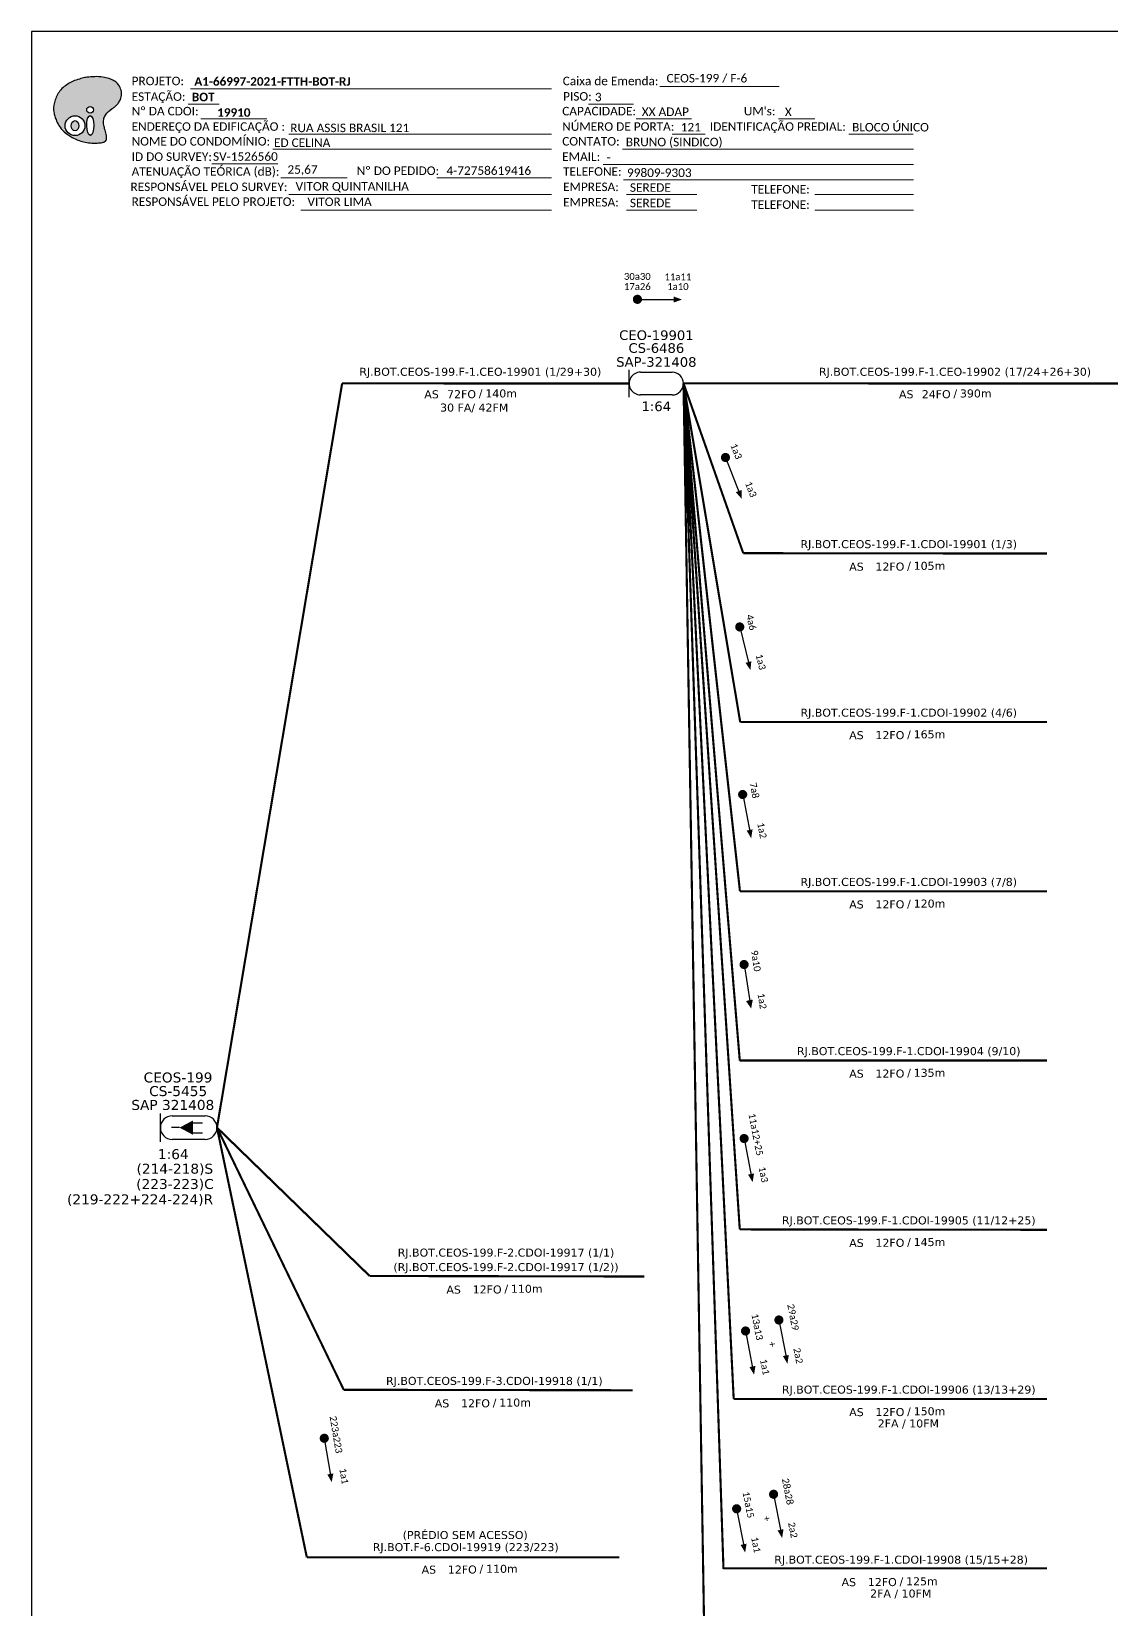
# Model space of a CAD drawing. Extents: x -89 to 749, y 705 to 1299.
# Drawn here: x -89.3 to 138, y 967 to 1299 of the extents above; entities that cross this region are included whole.
import ezdxf
from ezdxf.enums import TextEntityAlignment as Align

# ---------------------------------------------------------------- set-up
doc = ezdxf.new("R2010")
doc.units = 0
for name, color, linetype in [('20.4-CEOS', 1, 'Continuous'), ('CAP a instalar', 1, 'Continuous'), ('SETA', 7, 'Continuous'), ('texto', 255, 'Continuous')]:
    doc.layers.add(name, color=color, linetype=linetype)
doc.layers.add('40.1-ETIQUETAS', color=1, linetype='Continuous', lineweight=20)
doc.styles.add('MtXpl_Calibri', font='calibri.ttf')
doc.styles.add('siredit', font='verdana.ttf')
doc.styles.get("Standard").update_dxf_attribs({"font": 'arial.ttf'})
doc.styles.add('WMF-Calibri0', font='calibri.ttf')
doc.styles.add('WMF-Calibri1', font='calibrib.ttf')
doc.linetypes.add('FENCELINE1', pattern='A,0.25,-0.1,[133,ltypeshp.shx,S=0.1,R=0,X=-0.1,Y=0],-0.1,1', length=1.45)

# ---------------------------------------------------------------- blocks, each defined once
blk = doc.blocks.new('OI')
h = blk.add_hatch(color=40)
edge = h.paths.add_edge_path()
edge.add_spline(control_points=[(4.35, -0.67), (3.92, -0.99), (3.26, -1.5), (2.81, -2.59), (2.9, -3.5), (3.06, -4.27), (3.31, -4.85), (3.37, -5.39), (3.4, -5.88), (3.2, -6.4), (2.54, -6.61), (1.65, -6.63), (0.55, -6.67), (-0.56, -6.42), (-1.61, -6.14), (-2.77, -5.61), (-3.92, -4.77), (-4.89, -3.7), (-5.34, -2.65), (-5.6, -1.94), (-5.85, -0.96), (-5.71, 0.47), (-5.1, 2.02), (-4.14, 3.02), (-3.3, 3.61), (-2.37, 4.16), (-1.36, 4.44), (-0.56, 4.7), (0.79, 4.85), (2.24, 4.97), (3.79, 4.57), (4.67, 4.21), (5.44, 3.65), (5.76, 2.99), (6.03, 2.21), (6.01, 1.46), (5.72, 0.64), (5.31, 0.08), (4.88, -0.38), (4.51, -0.55), (4.35, -0.67)], knot_values=[0, 0, 0, 0, 1.60434, 2.417191, 3.427595, 4.282808, 4.776746, 5.304182, 5.888771, 6.258406, 6.858137, 7.79129, 8.986195, 10.124242, 11.187857, 12.242908, 13.953784, 15.414161, 16.515391, 17.349188, 17.675853, 19.552021, 21.515531, 22.568638, 23.63245, 24.621084, 25.782718, 26.745347, 27.142653, 29.870543, 31.004649, 31.921532, 32.709589, 33.801391, 34.042471, 35.192333, 35.971461, 36.628871, 37.254359, 37.836911, 37.836911, 37.836911, 37.836911], degree=3, periodic=0)
h.paths.add_polyline_path([(1.13, -0.87, -1), (-0.04, -0.87, -1)], flags=16)
edge = h.paths.add_edge_path(flags=16)
edge.add_ellipse((0.56, -3.59), major_axis=(-0.02, 1.71), ratio=0.361305, start_angle=0, end_angle=360)
h.paths.add_polyline_path([(-0.36, -3.62, -1), (-3.8, -3.62, -1)], flags=16)
edge = h.paths.add_edge_path(flags=0)
edge.add_ellipse((-2.08, -3.62), major_axis=(0, 0.885), ratio=0.758294, start_angle=0, end_angle=360)
at = {"color": 40}
for centre, radius in [((-2.08, -3.62), 1.72), ((0.54, -0.87), 0.587)]:
    blk.add_circle(centre, radius, dxfattribs=at)
blk.add_ellipse((0.56, -3.59), major_axis=(-0.02, 1.71), ratio=0.361305, dxfattribs=at)
blk.add_ellipse((-2.08, -3.62), major_axis=(0, 0.885), ratio=0.758294, start_param=-3.141592653589792, end_param=3.141592653589792, dxfattribs=at)
at = {"color": 40, "start_tangent": (-0.800898, -0.598801), "end_tangent": (-0.800898, -0.598801)}
blk.add_spline([(4.35, -0.67), (3.2, -1.78), (2.9, -2.54), (2.92, -3.55), (3.12, -4.38), (3.28, -4.85), (3.37, -5.37), (3.35, -5.95), (3.2, -6.29), (2.66, -6.55), (1.73, -6.63), (0.54, -6.62), (-0.58, -6.41), (-1.6, -6.11), (-2.56, -5.67), (-3.95, -4.67), (-4.89, -3.56), (-5.37, -2.56), (-5.64, -1.78), (-5.72, -1.46), (-5.63, 0.42), (-4.84, 2.22), (-4.13, 2.99), (-3.27, 3.62), (-2.4, 4.09), (-1.3, 4.47), (-0.37, 4.72), (0.02, 4.77), (2.75, 4.8), (3.85, 4.53), (4.69, 4.16), (5.31, 3.68), (5.85, 2.73), (5.93, 2.5), (5.94, 1.35), (5.67, 0.62), (5.29, 0.08), (4.84, -0.36), (4.35, -0.67)], degree=3, dxfattribs=at)
blk = doc.blocks.new('CARIMBO')
at = {"color": 7, "lineweight": 0}
for points in [[(134.48, -16.3), (159.61, -16.3)], [(35.66, -16.79), (111.64, -16.79)], [(35.15, -20.06), (41.7, -20.06)], [(37.81, -23.14), (51.75, -23.14)], [(119.43, -20.02), (128.92, -20.02)], [(129.48, -23.14), (141.1, -23.14)], [(159.42, -23.14), (167.09, -23.14)], [(56.38, -26.37), (111.64, -26.37)], [(137.07, -26.37), (144.01, -26.37)], [(174.24, -26.37), (187.8, -26.37)], [(52.97, -29.48), (111.64, -29.48)], [(126.6, -29.48), (187.83, -29.48)], [(40.13, -32.55), (54.07, -32.55)], [(122.56, -32.72), (187.83, -32.72)], [(54.67, -35.52), (68.61, -35.52)], [(126.84, -35.96), (187.83, -35.96)], [(56.38, -39.07), (111.64, -39.07)], [(127.45, -39.07), (142.25, -39.07)], [(167.06, -39.07), (187.83, -39.07)], [(58.87, -42.31), (111.64, -42.31)], [(127.45, -42.31), (142.25, -42.31)], [(167.06, -42.31), (187.83, -42.31)]]:
    blk.add_lwpolyline(points, dxfattribs=at)
at = {"color": 7, "xscale": 1.213923925163967, "yscale": 1.213923925163967, "zscale": 1.213923925163967, "rotation": 0.1532896023949059}
blk.add_blockref('OI', (13.86, -20.16), dxfattribs=at)
at = {"color": 7, "lineweight": 0, "style": 'WMF-Calibri0'}
for s, height, p in [('PROJETO:', 1.793, (23.26, -16.04)), ('Caixa de Emenda:', 1.7927, (114.02, -16.04)), ('ESTAÇÃO:', 1.793, (23.26, -19.32)), ('PISO:', 1.793, (114.09, -19.28)), ('Nº DA CDOI:', 1.7927, (23.26, -22.39)), ('CAPACIDADE:', 1.7927, (113.91, -22.39)), ("UM's:", 1.793, (152.15, -22.39)), ('ENDEREÇO DA EDIFICAÇÃO :', 1.7927, (23.26, -25.63)), ('NOME DO CONDOMÍNIO:', 1.7927, (23.26, -28.74)), ('NÚMERO DE PORTA:', 1.7927, (113.91, -25.63)), ('IDENTIFICAÇÃO PREDIAL:', 1.7927, (144.99, -25.63)), ('CONTATO:', 1.793, (113.91, -28.74)), ('ATENUAÇÃO TEÓRICA (dB):', 1.7927, (23.26, -35.09)), ('ID DO SURVEY:', 1.7927, (23.26, -31.97)), ('EMAIL:', 1.793, (113.91, -31.97)), ('RESPONSÁVEL PELO SURVEY:', 1.7927, (23.02, -38.32)), ('TELEFONE:', 1.793, (114.09, -35.09)), ('EMPRESA:', 1.793, (114.09, -38.32)), ('RESPONSÁVEL PELO PROJETO:', 1.7927, (23.26, -41.44)), ('EMPRESA:', 1.793, (114.09, -41.56)), ('TELEFONE:', 1.793, (153.7, -38.83)), ('TELEFONE:', 1.793, (153.7, -42.06))]:
    blk.add_text(s, height=height, dxfattribs=at).set_placement(p)
at = {"color": 7, "lineweight": 0, "flags": 8}
for tag, p, style in [('PROJ', (36.46, -16.13), 'WMF-Calibri1'), ('CEOS-XX', (135.87, -15.46), 'WMF-Calibri0'), ('EST', (35.94, -19.41), 'WMF-Calibri1'), ('PISO_PTR', (120.78, -19.42), 'WMF-Calibri0'), ('CAPAC.', (130.66, -22.52), 'WMF-Calibri0'), ("UC'S", (160.78, -22.54), 'WMF-Calibri0'), ('LOGRADOURO', (56.65, -25.91), 'WMF-Calibri0'), ('N°', (138.85, -25.77), 'WMF-Calibri0'), ('N°PREDIO', (174.94, -25.77), 'WMF-Calibri0'), ('NOME_DO_COND.', (53.23, -29.02), 'WMF-Calibri0'), ('NOME_DO_CONTATO', (127.3, -28.89), 'WMF-Calibri0'), ('_ID_', (40.39, -31.94), 'WMF-Calibri0'), ('O_POTEN', (56.06, -34.68), 'WMF-Calibri0'), ('EMAIL', (123.26, -32.12), 'WMF-Calibri0'), ('RES_SURVEY', (57.78, -38.23), 'WMF-Calibri0'), ('TELEFONE', (127.55, -35.36), 'WMF-Calibri0'), ('RES_PROJ', (60.27, -41.47), 'WMF-Calibri0'), ('EMP_RESP_SURVEY', (128.16, -38.47), 'WMF-Calibri0'), ('CONT_RESP_SURVEY', (167.76, -38.47), 'WMF-Calibri0'), ('EMP_RESP_PROJ', (128.16, -41.71), 'WMF-Calibri0'), ('CONT_RESP_PROJ', (167.76, -41.71), 'WMF-Calibri0')]:
    blk.add_attdef(tag, p, '', height=1.79, dxfattribs=dict(at, style=style))
at = {"color": 7, "lineweight": 0, "style": 'WMF-Calibri1', "flags": 8}
blk.add_attdef("N° CDO'S", text='', height=1.79, dxfattribs=at).set_placement((44.78, -22.68), align=Align.CENTER)
blk = doc.blocks.new('CEOS_RP_CT_DRT')
at = {"layer": '20.4-CEOS', "color": 0}
for p, q in [((-4.54, 1.19), (-1.19, 1.19)), ((-1.19, -1.19), (-4.54, -1.19))]:
    blk.add_line(p, q, dxfattribs=at)
for points in [[(-5.73, -1.43), (-5.73, 1.44)], [(-3.79, 0), (-4.59, 0)], [(-2.47, 0.48), (-1.45, 0.48)], [(-2.47, -0.52), (-1.45, -0.52)]]:
    blk.add_lwpolyline(points, dxfattribs=at)
blk.add_lwpolyline([(-3.79, 0, 0, 1.47, 0), (-2.41, 0, 1.47, 1.47, 0)], format="xyseb", dxfattribs=at)
for centre, start, end in [((-4.54, 0), 90, 270), ((-1.19, 0), 270, 90)]:
    blk.add_arc(centre, 1.19, start, end, dxfattribs=at)
at = {"layer": '20.4-CEOS', "color": 7, "style": 'siredit'}
for tag, p in [('Nº_DA_CEOS', (-2.86, 5.6)), ('LOCAL', (-2.86, 4.24)), ('SAP', (-2.86, 2.78)), ('RACIO_SPLITAGEM', (-2.86, -1.88)), ('FIBRAS_SPLITTER', (-2.86, -3.58)), ('RESERVA_FINAIS', (-2.86, -6.39)), ('FIBRAS_TOP_C', (-2.86, -5.08))]:
    blk.add_attdef(tag, text='', height=1.01, dxfattribs=at).set_placement(p, align=Align.TOP_CENTER)
blk = doc.blocks.new('ETIQUETA_RS5F')
at = {"layer": '40.1-ETIQUETAS', "color": 0, "style": 'siredit'}
blk.add_text('/', height=1.5, dxfattribs=at).set_placement((1.58, -1.95), align=Align.MIDDLE_RIGHT)
for tag, p in [('ETIQUETA_R_PRIMARIA', (1.21, 4.1)), ('ETIQUETA_R_SECUNDARIA', (1.21, 2.1)), ('F_ATIVAS/F_MORTAS', (1.14, -4.24))]:
    blk.add_attdef(tag, text='', height=1.5, dxfattribs=at).set_placement(p, align=Align.MIDDLE_CENTER)
for tag, p in [('TIPO_CABO', (-6.58, -2.12)), ('CAP_CABO', (0.4, -2.09))]:
    blk.add_attdef(tag, text='', height=1.5, dxfattribs=at).set_placement(p, align=Align.MIDDLE_RIGHT)
blk.add_attdef('METROS', text='', height=1.5, dxfattribs=at).set_placement((2.14, -1.95), align=Align.MIDDLE_LEFT)
for tag, p in [('FUSÃO_1', (0.85, -8.39)), ('FUSÃO_2', (0.85, -10.6)), ('FUSÃO_3', (0.85, -12.93)), ('FUSÃO_4', (0.85, -15.14)), ('FUSÃO_5', (0.85, -17.16))]:
    blk.add_attdef(tag, text='', height=1.5, dxfattribs=at).set_placement(p, align=Align.CENTER)

msp = doc.modelspace()

# ---------------------------------------------------------------- linework, layer by layer
msp.add_lwpolyline([(-89.32, 705.02), (749.25, 705.02), (749.25, 1299.02), (-89.32, 1299.02), (-89.32, 705.02)])
at = {"color": 7, "lineweight": 0}
msp.add_lwpolyline([(-4.01, 1268.26), (20.14, 1268.26)], dxfattribs=at)
at = {"const_width": 0.962}
for points in [[(37.75, 1242.67, 1), (38.72, 1242.67, 1)], [(56.59, 1209.84, 1), (56.94, 1208.95, 1)], [(56.59, 1209.84, 1), (56.94, 1208.95, 1)], [(59.66, 1174.2, 1), (59.89, 1173.26, 1)], [(59.66, 1174.2, 1), (59.89, 1173.26, 1)], [(60.3, 1138.94, 1), (60.48, 1137.99, 1)], [(60.3, 1138.94, 1), (60.48, 1137.99, 1)], [(60.61, 1103.16, 1), (60.76, 1102.21, 1)], [(60.61, 1103.16, 1), (60.76, 1102.21, 1)], [(60.6, 1066.54, 1), (60.79, 1065.6, 1)], [(60.6, 1066.54, 1), (60.79, 1065.6, 1)], [(60.9, 1026.04, 1), (61.09, 1025.1, 1)], [(60.9, 1026.04, 1), (61.09, 1025.1, 1)]]:
    msp.add_lwpolyline(points, format="xyb", close=True, dxfattribs=at)
at = {"color": 7, "const_width": 0.962}
for points in [[(67.93, 1028.35, 1), (68.11, 1027.41, 1)], [(67.93, 1028.35, 1), (68.11, 1027.41, 1)], [(-27.77, 1003.46, 1), (-27.61, 1002.51, 1)], [(-27.77, 1003.46, 1), (-27.61, 1002.51, 1)], [(66.81, 991.67, 1), (66.99, 990.73, 1)], [(66.81, 991.67, 1), (66.99, 990.73, 1)], [(59.03, 988.62, 1), (59.21, 987.67, 1)], [(59.03, 988.62, 1), (59.21, 987.67, 1)]]:
    msp.add_lwpolyline(points, format="xyb", close=True, dxfattribs=at)
at = {"layer": '20.4-CEOS', "color": 7}
for p, q in [((38.87, 1227.34), (45.56, 1227.33)), ((45.55, 1222.56), (38.87, 1222.57))]:
    msp.add_line(p, q, dxfattribs=at)
msp.add_lwpolyline([(36.48, 1222.08), (36.49, 1227.83)], dxfattribs=at)
for centre, start, end in [((38.87, 1224.95), 89.9211, 269.9211), ((45.56, 1224.94), 269.9211, 89.9211)]:
    msp.add_arc(centre, 2.38, start, end, dxfattribs=at)
at = {"layer": 'CAP a instalar', "color": 7, "linetype": 'FENCELINE1', "ltscale": 7, "const_width": 0.449}
for points in [[(-23.93, 1224.98), (-50.28, 1068.37)], [(-23.93, 1224.98), (36.49, 1224.96)], [(47.94, 1224.98), (58.5, 1011.25)], [(47.94, 1224.98), (56.35, 975.49)], [(47.94, 1224.98), (157.94, 1224.96)], [(-50.28, 1068.37), (-31.36, 977.92)], [(-50.28, 1068.37), (-18.14, 1037.14)], [(-50.28, 1068.37), (-23.59, 1013.19)], [(-18.14, 1037.14), (39.66, 1037.03)], [(-23.59, 1013.19), (37.21, 1013.09)], [(124.45, 1011.25), (58.5, 1011.25)], [(34.43, 977.92), (-31.36, 977.92)], [(124.45, 975.63), (56.35, 975.63)]]:
    msp.add_lwpolyline(points, dxfattribs=at)
at = {"layer": 'CAP a instalar', "color": 251, "linetype": 'FENCELINE1', "ltscale": 7, "const_width": 0.449}
for points in [[(47.94, 1224.98), (52.66, 940.02)], [(59.78, 1082.48), (47.94, 1224.98)], [(59.87, 1153.71), (47.94, 1224.98)], [(60.51, 1189.25), (47.94, 1224.98)], [(47.96, 1224.88), (59.78, 1046.94)], [(59.82, 1118.09), (47.96, 1224.88)], [(60.51, 1189.25), (124.45, 1189.17)], [(124.45, 1153.71), (59.87, 1153.71)], [(124.45, 1118.09), (59.82, 1118.09)], [(124.45, 1082.48), (59.78, 1082.48)], [(59.78, 1046.94), (124.45, 1046.86)]]:
    msp.add_lwpolyline(points, dxfattribs=at)
at = {"layer": 'SETA'}
for points in [[(38.23, 1242.67), (46.51, 1242.67)], [(56.77, 1209.39), (59.78, 1201.69)], [(56.77, 1209.39), (59.78, 1201.69)], [(59.77, 1173.73), (61.75, 1165.69)], [(59.77, 1173.73), (61.75, 1165.69)], [(60.39, 1138.47), (61.96, 1130.34)], [(60.39, 1138.47), (61.96, 1130.34)], [(60.68, 1102.69), (61.98, 1094.52)], [(60.68, 1102.69), (61.98, 1094.52)], [(60.69, 1066.07), (62.26, 1057.95)], [(60.69, 1066.07), (62.26, 1057.95)], [(60.99, 1025.57), (62.56, 1017.45)], [(60.99, 1025.57), (62.56, 1017.45)]]:
    msp.add_lwpolyline(points, dxfattribs=at)
at = {"layer": 'SETA', "color": 7}
for points in [[(68.02, 1027.88), (69.59, 1019.75)], [(68.02, 1027.88), (69.59, 1019.75)], [(-27.69, 1002.98), (-26.32, 994.82)], [(-27.69, 1002.98), (-26.32, 994.82)], [(66.9, 991.2), (68.47, 983.07)], [(66.9, 991.2), (68.47, 983.07)], [(59.12, 988.15), (60.69, 980.02)], [(59.12, 988.15), (60.69, 980.02)]]:
    msp.add_lwpolyline(points, dxfattribs=at)
at = {"layer": 'SETA'}
for points in [[(45.84, 1243.27), (47.61, 1242.63), (45.84, 1241.99)], [(60.15, 1202.54), (60.19, 1200.67), (58.95, 1202.08)], [(60.15, 1202.54), (60.19, 1200.67), (58.95, 1202.08)], [(62.22, 1166.49), (62.02, 1164.63), (60.98, 1166.19)], [(62.22, 1166.49), (62.02, 1164.63), (60.98, 1166.19)], [(62.48, 1131.12), (62.18, 1129.27), (61.22, 1130.88)], [(62.48, 1131.12), (62.18, 1129.27), (61.22, 1130.88)], [(62.35, 1095.3), (62.17, 1093.43), (61.11, 1094.98)], [(62.52, 1095.27), (62.17, 1093.43), (61.26, 1095.07)], [(62.78, 1058.72), (62.49, 1056.87), (61.52, 1058.48)], [(62.78, 1058.72), (62.49, 1056.87), (61.52, 1058.48)], [(63.08, 1018.22), (62.79, 1016.37), (61.82, 1017.98)], [(63.08, 1018.22), (62.79, 1016.37), (61.82, 1017.98)]]:
    msp.add_solid(points, dxfattribs=at)
at = {"layer": 'SETA', "color": 7}
for points in [[(70.11, 1020.53), (69.81, 1018.68), (68.85, 1020.29)], [(70.11, 1020.53), (69.81, 1018.68), (68.85, 1020.29)], [(-25.79, 995.58), (-26.13, 993.74), (-27.05, 995.37)], [(-25.79, 995.58), (-26.13, 993.74), (-27.05, 995.37)], [(68.99, 983.85), (68.69, 982), (67.73, 983.61)], [(68.99, 983.85), (68.69, 982), (67.73, 983.61)], [(61.21, 980.8), (60.91, 978.95), (59.95, 980.55)], [(61.21, 980.8), (60.91, 978.95), (59.95, 980.55)]]:
    msp.add_solid(points, dxfattribs=at)

# ---------------------------------------------------------------- block references
ref = msp.add_blockref('CARIMBO', (-91.51, 1303.77))
ref.add_attrib('PROJ', 'A1-66997-2021-FTTH-BOT-RJ', (-55.05, 1287.63), dxfattribs={"color": 7, "lineweight": 0, "height": 1.7927, "style": 'WMF-Calibri1'})
ref.add_attrib('EST', 'BOT', (-55.57, 1284.35), dxfattribs={"color": 7, "lineweight": 0, "height": 1.793, "style": 'WMF-Calibri1'})
ref.add_attrib("N° CDO'S", '19910', dxfattribs={"color": 7, "lineweight": 0, "height": 1.793, "style": 'WMF-Calibri1'}).set_placement((-46.73, 1281.09), align=Align.CENTER)
ref.add_attrib('LOGRADOURO', 'RUA ASSIS BRASIL 121', (-34.86, 1277.86), dxfattribs={"color": 7, "lineweight": 0, "height": 1.7927, "style": 'WMF-Calibri0'})
ref.add_attrib('NOME_DO_COND.', 'ED CELINA', (-38.28, 1274.74), dxfattribs={"color": 7, "lineweight": 0, "height": 1.793, "style": 'WMF-Calibri0'})
ref.add_attrib('_ID_', 'SV-1526560', (-51.11, 1271.83), dxfattribs={"color": 7, "lineweight": 0, "height": 1.793, "style": 'WMF-Calibri0'})
ref.add_attrib('O_POTEN', '25,67', (-35.45, 1269.09), dxfattribs={"color": 7, "lineweight": 0, "height": 1.793, "style": 'WMF-Calibri0'})
ref.add_attrib('RES_SURVEY', 'VITOR QUINTANILHA', (-33.73, 1265.54), dxfattribs={"color": 7, "lineweight": 0, "height": 1.7927, "style": 'WMF-Calibri0'})
ref.add_attrib('RES_PROJ', 'VITOR LIMA', (-31.24, 1262.3), dxfattribs={"color": 7, "lineweight": 0, "height": 1.793, "style": 'WMF-Calibri0'})
ref.add_attrib('CEOS-XX', 'CEOS-199 / F-6', (44.36, 1288.31), dxfattribs={"color": 7, "lineweight": 0, "height": 1.7927, "style": 'WMF-Calibri0'})
ref.add_attrib('CAPAC.', 'XX ADAP', (39.15, 1281.25), dxfattribs={"color": 7, "lineweight": 0, "height": 1.793, "style": 'WMF-Calibri0'})
ref.add_attrib("UC'S", 'X', (69.27, 1281.23), dxfattribs={"color": 7, "lineweight": 0, "height": 1.79, "style": 'WMF-Calibri0'})
ref.add_attrib('PISO_PTR', '3', (29.28, 1284.34), dxfattribs={"color": 7, "lineweight": 0, "height": 1.79, "style": 'WMF-Calibri0'})
ref.add_attrib('N°', '121', (47.34, 1278), dxfattribs={"color": 7, "lineweight": 0, "height": 1.793, "style": 'WMF-Calibri0'})
ref.add_attrib('N°PREDIO', 'BLOCO ÚNICO', (83.43, 1278), dxfattribs={"color": 7, "lineweight": 0, "height": 1.7927, "style": 'WMF-Calibri0'})
ref.add_attrib('NOME_DO_CONTATO', 'BRUNO (SINDICO)', (35.79, 1274.88), dxfattribs={"color": 7, "lineweight": 0, "height": 1.7927, "style": 'WMF-Calibri0'})
ref.add_attrib('EMAIL', '-', (31.75, 1271.65), dxfattribs={"color": 7, "lineweight": 0, "height": 1.79, "style": 'WMF-Calibri0'})
ref.add_attrib('TELEFONE', '99809-9303', (36.04, 1268.41), dxfattribs={"color": 7, "lineweight": 0, "height": 1.793, "style": 'WMF-Calibri0'})
ref.add_attrib('EMP_RESP_SURVEY', 'SEREDE', (36.65, 1265.3), dxfattribs={"color": 7, "lineweight": 0, "height": 1.793, "style": 'WMF-Calibri0'})
ref.add_attrib('EMP_RESP_PROJ', 'SEREDE', (36.65, 1262.06), dxfattribs={"color": 7, "lineweight": 0, "height": 1.793, "style": 'WMF-Calibri0'})
at = {"layer": '20.4-CEOS', "color": 7}
ref = msp.add_blockref('CEOS_RP_CT_DRT', (-50.28, 1068.36), dxfattribs=dict(at, xscale=2.080603329837322, yscale=2.080603329837322, zscale=2.080603329837322))
ref.add_attrib('Nº_DA_CEOS', 'CEOS-199', dxfattribs={"color": 7, "height": 2.101, "style": 'siredit'}).set_placement((-58.48, 1079.97), align=Align.TOP_CENTER)
ref.add_attrib('LOCAL', 'CS-5455', dxfattribs={"color": 7, "height": 2.101, "style": 'siredit'}).set_placement((-58.45, 1077.1), align=Align.TOP_CENTER)
ref.add_attrib('SAP', 'SAP 321408', dxfattribs={"color": 7, "height": 2.101, "style": 'siredit'}).set_placement((-59.58, 1074.19), align=Align.TOP_CENTER)
ref.add_attrib('RACIO_SPLITAGEM', '1:64', dxfattribs={"color": 7, "height": 2.101, "style": 'siredit'}).set_placement((-59.48, 1063.83), align=Align.TOP_CENTER)
ref.add_attrib('FIBRAS_SPLITTER', '(214-218)S', dxfattribs={"color": 7, "height": 2.101, "style": 'siredit'}).set_placement((-59.15, 1060.77), align=Align.TOP_CENTER)
ref.add_attrib('FIBRAS_TOP_C', '(223-223)C', dxfattribs={"color": 7, "height": 2.101, "style": 'siredit'}).set_placement((-59.13, 1057.55), align=Align.TOP_CENTER)
ref.add_attrib('RESERVA_FINAIS', '(219-222+224-224)R', dxfattribs={"color": 7, "height": 2.1007, "style": 'siredit'}).set_placement((-66.47, 1054.32), align=Align.TOP_CENTER)
at = {"layer": '40.1-ETIQUETAS', "color": 7}
ref = msp.add_blockref('ETIQUETA_RS5F', (3.83, 1225.06), dxfattribs=dict(at, xscale=1.122659985561404, yscale=1.122659985561404, zscale=1.122659985561404))
ref.add_attrib('ETIQUETA_R_SECUNDARIA', 'RJ.BOT.CEOS-199.F-1.CEO-19901 (1/29+30)', dxfattribs={"color": 0, "height": 1.684, "style": 'siredit'}).set_placement((5.16, 1227.43), align=Align.MIDDLE_CENTER)
ref.add_attrib('TIPO_CABO', 'AS', dxfattribs={"color": 0, "height": 1.684, "style": 'siredit'}).set_placement((-3.59, 1222.69), align=Align.MIDDLE_RIGHT)
ref.add_attrib('CAP_CABO', '72FO', dxfattribs={"color": 0, "height": 1.684, "style": 'siredit'}).set_placement((4.25, 1222.71), align=Align.MIDDLE_RIGHT)
ref.add_attrib('METROS', '140m', dxfattribs={"color": 0, "height": 1.684, "style": 'siredit'}).set_placement((6.21, 1222.87), align=Align.MIDDLE_LEFT)
ref = msp.add_blockref('ETIQUETA_RS5F', (103.76, 1225.06), dxfattribs=dict(at, xscale=1.122659985561404, yscale=1.122659985561404, zscale=1.122659985561404))
ref.add_attrib('ETIQUETA_R_SECUNDARIA', 'RJ.BOT.CEOS-199.F-1.CEO-19902 (17/24+26+30)', dxfattribs={"color": 0, "height": 1.684, "style": 'siredit'}).set_placement((105.09, 1227.43), align=Align.MIDDLE_CENTER)
ref.add_attrib('TIPO_CABO', 'AS', dxfattribs={"color": 0, "height": 1.684, "style": 'siredit'}).set_placement((96.34, 1222.69), align=Align.MIDDLE_RIGHT)
ref.add_attrib('CAP_CABO', '24FO', dxfattribs={"color": 0, "height": 1.684, "style": 'siredit'}).set_placement((104.18, 1222.71), align=Align.MIDDLE_RIGHT)
ref.add_attrib('METROS', '390m', dxfattribs={"color": 0, "height": 1.684, "style": 'siredit'}).set_placement((106.13, 1222.87), align=Align.MIDDLE_LEFT)
at = {"layer": '40.1-ETIQUETAS', "color": 251}
ref = msp.add_blockref('ETIQUETA_RS5F', (94.02, 1188.78), dxfattribs=dict(at, xscale=1.122659979531921, yscale=1.122659979531921, zscale=1.122659979531921))
ref.add_attrib('ETIQUETA_R_SECUNDARIA', 'RJ.BOT.CEOS-199.F-1.CDOI-19901 (1/3)', dxfattribs={"color": 0, "height": 1.684, "style": 'siredit'}).set_placement((95.35, 1191.15), align=Align.MIDDLE_CENTER)
ref.add_attrib('TIPO_CABO', 'AS ', dxfattribs={"color": 0, "height": 1.684, "style": 'siredit'}).set_placement((86.6, 1186.41), align=Align.MIDDLE_RIGHT)
ref.add_attrib('CAP_CABO', '12FO', dxfattribs={"color": 0, "height": 1.684, "style": 'siredit'}).set_placement((94.43, 1186.43), align=Align.MIDDLE_RIGHT)
ref.add_attrib('METROS', '105m', dxfattribs={"color": 0, "height": 1.684, "style": 'siredit'}).set_placement((96.39, 1186.59), align=Align.MIDDLE_LEFT)
ref = msp.add_blockref('ETIQUETA_RS5F', (94.02, 1153.32), dxfattribs=dict(at, xscale=1.122659979531921, yscale=1.122659979531921, zscale=1.122659979531921))
ref.add_attrib('ETIQUETA_R_SECUNDARIA', 'RJ.BOT.CEOS-199.F-1.CDOI-19902 (4/6)', dxfattribs={"color": 0, "height": 1.684, "style": 'siredit'}).set_placement((95.35, 1155.69), align=Align.MIDDLE_CENTER)
ref.add_attrib('TIPO_CABO', 'AS ', dxfattribs={"color": 0, "height": 1.684, "style": 'siredit'}).set_placement((86.6, 1150.95), align=Align.MIDDLE_RIGHT)
ref.add_attrib('CAP_CABO', '12FO', dxfattribs={"color": 0, "height": 1.684, "style": 'siredit'}).set_placement((94.43, 1150.97), align=Align.MIDDLE_RIGHT)
ref.add_attrib('METROS', '165m', dxfattribs={"color": 0, "height": 1.684, "style": 'siredit'}).set_placement((96.39, 1151.13), align=Align.MIDDLE_LEFT)
ref = msp.add_blockref('ETIQUETA_RS5F', (94.02, 1117.71), dxfattribs=dict(at, xscale=1.122659979531921, yscale=1.122659979531921, zscale=1.122659979531921))
ref.add_attrib('ETIQUETA_R_SECUNDARIA', 'RJ.BOT.CEOS-199.F-1.CDOI-19903 (7/8)', dxfattribs={"color": 0, "height": 1.684, "style": 'siredit'}).set_placement((95.35, 1120.07), align=Align.MIDDLE_CENTER)
ref.add_attrib('TIPO_CABO', 'AS ', dxfattribs={"color": 0, "height": 1.684, "style": 'siredit'}).set_placement((86.6, 1115.33), align=Align.MIDDLE_RIGHT)
ref.add_attrib('CAP_CABO', '12FO', dxfattribs={"color": 0, "height": 1.684, "style": 'siredit'}).set_placement((94.43, 1115.36), align=Align.MIDDLE_RIGHT)
ref.add_attrib('METROS', '120m', dxfattribs={"color": 0, "height": 1.684, "style": 'siredit'}).set_placement((96.39, 1115.51), align=Align.MIDDLE_LEFT)
ref = msp.add_blockref('ETIQUETA_RS5F', (94.02, 1082.09), dxfattribs=dict(at, xscale=1.122659979531921, yscale=1.122659979531921, zscale=1.122659979531921))
ref.add_attrib('ETIQUETA_R_SECUNDARIA', 'RJ.BOT.CEOS-199.F-1.CDOI-19904 (9/10)', dxfattribs={"color": 0, "height": 1.684, "style": 'siredit'}).set_placement((95.35, 1084.46), align=Align.MIDDLE_CENTER)
ref.add_attrib('TIPO_CABO', 'AS ', dxfattribs={"color": 0, "height": 1.684, "style": 'siredit'}).set_placement((86.6, 1079.72), align=Align.MIDDLE_RIGHT)
ref.add_attrib('CAP_CABO', '12FO', dxfattribs={"color": 0, "height": 1.684, "style": 'siredit'}).set_placement((94.43, 1079.74), align=Align.MIDDLE_RIGHT)
ref.add_attrib('METROS', '135m', dxfattribs={"color": 0, "height": 1.684, "style": 'siredit'}).set_placement((96.39, 1079.9), align=Align.MIDDLE_LEFT)
ref = msp.add_blockref('ETIQUETA_RS5F', (94.02, 1046.48), dxfattribs=dict(at, xscale=1.122659979531921, yscale=1.122659979531921, zscale=1.122659979531921))
ref.add_attrib('ETIQUETA_R_SECUNDARIA', 'RJ.BOT.CEOS-199.F-1.CDOI-19905 (11/12+25)', dxfattribs={"color": 0, "height": 1.684, "style": 'siredit'}).set_placement((95.35, 1048.84), align=Align.MIDDLE_CENTER)
ref.add_attrib('TIPO_CABO', 'AS ', dxfattribs={"color": 0, "height": 1.684, "style": 'siredit'}).set_placement((86.6, 1044.1), align=Align.MIDDLE_RIGHT)
ref.add_attrib('CAP_CABO', '12FO', dxfattribs={"color": 0, "height": 1.684, "style": 'siredit'}).set_placement((94.43, 1044.13), align=Align.MIDDLE_RIGHT)
ref.add_attrib('METROS', '145m', dxfattribs={"color": 0, "height": 1.684, "style": 'siredit'}).set_placement((96.39, 1044.28), align=Align.MIDDLE_LEFT)
at = {"layer": '40.1-ETIQUETAS', "color": 7}
ref = msp.add_blockref('ETIQUETA_RS5F', (6.78, 1012.7), dxfattribs=dict(at, xscale=1.122659979531921, yscale=1.122659979531921, zscale=1.122659979531921))
ref.add_attrib('ETIQUETA_R_SECUNDARIA', 'RJ.BOT.CEOS-199.F-3.CDOI-19918 (1/1)', dxfattribs={"color": 0, "height": 1.684, "style": 'siredit'}).set_placement((8.11, 1015.06), align=Align.MIDDLE_CENTER)
ref.add_attrib('TIPO_CABO', 'AS ', dxfattribs={"color": 0, "height": 1.684, "style": 'siredit'}).set_placement((-0.65, 1010.33), align=Align.MIDDLE_RIGHT)
ref.add_attrib('CAP_CABO', '12FO', dxfattribs={"color": 0, "height": 1.684, "style": 'siredit'}).set_placement((7.19, 1010.35), align=Align.MIDDLE_RIGHT)
ref.add_attrib('METROS', '110m', dxfattribs={"color": 0, "height": 1.684, "style": 'siredit'}).set_placement((9.15, 1010.51), align=Align.MIDDLE_LEFT)
ref = msp.add_blockref('ETIQUETA_RS5F', (94.02, 1010.86), dxfattribs=dict(at, xscale=1.122659979531921, yscale=1.122659979531921, zscale=1.122659979531921))
ref.add_attrib('ETIQUETA_R_SECUNDARIA', 'RJ.BOT.CEOS-199.F-1.CDOI-19906 (13/13+29)', dxfattribs={"color": 0, "height": 1.684, "style": 'siredit'}).set_placement((95.35, 1013.23), align=Align.MIDDLE_CENTER)
ref.add_attrib('TIPO_CABO', 'AS ', dxfattribs={"color": 0, "height": 1.684, "style": 'siredit'}).set_placement((86.6, 1008.49), align=Align.MIDDLE_RIGHT)
ref.add_attrib('CAP_CABO', '12FO', dxfattribs={"color": 0, "height": 1.684, "style": 'siredit'}).set_placement((94.43, 1008.51), align=Align.MIDDLE_RIGHT)
ref.add_attrib('METROS', '150m', dxfattribs={"color": 0, "height": 1.684, "style": 'siredit'}).set_placement((96.39, 1008.67), align=Align.MIDDLE_LEFT)
ref.add_attrib('F_ATIVAS/F_MORTAS', '2FA / 10FM', dxfattribs={"color": 0, "height": 1.684, "style": 'siredit'}).set_placement((95.27, 1006.1), align=Align.MIDDLE_CENTER)
ref = msp.add_blockref('ETIQUETA_RS5F', (4, 977.72), dxfattribs=dict(at, xscale=1.122659979531921, yscale=1.122659979531921, zscale=1.122659979531921))
ref.add_attrib('ETIQUETA_R_PRIMARIA', '(PRÉDIO SEM ACESSO)', dxfattribs={"color": 0, "height": 1.684, "style": 'siredit'}).set_placement((1.98, 982.63), align=Align.MIDDLE_CENTER)
ref.add_attrib('ETIQUETA_R_SECUNDARIA', 'RJ.BOT.F-6.CDOI-19919 (223/223)', dxfattribs={"color": 0, "height": 1.684, "style": 'siredit'}).set_placement((2.09, 980.08), align=Align.MIDDLE_CENTER)
ref.add_attrib('TIPO_CABO', 'AS ', dxfattribs={"color": 0, "height": 1.684, "style": 'siredit'}).set_placement((-3.42, 975.34), align=Align.MIDDLE_RIGHT)
ref.add_attrib('CAP_CABO', '12FO', dxfattribs={"color": 0, "height": 1.684, "style": 'siredit'}).set_placement((4.41, 975.37), align=Align.MIDDLE_RIGHT)
ref.add_attrib('METROS', '110m', dxfattribs={"color": 0, "height": 1.684, "style": 'siredit'}).set_placement((6.37, 975.52), align=Align.MIDDLE_LEFT)
ref = msp.add_blockref('ETIQUETA_RS5F', (92.42, 975.08), dxfattribs=dict(at, xscale=1.122659979531921, yscale=1.122659979531921, zscale=1.122659979531921))
ref.add_attrib('ETIQUETA_R_SECUNDARIA', 'RJ.BOT.CEOS-199.F-1.CDOI-19908 (15/15+28)', dxfattribs={"color": 0, "height": 1.684, "style": 'siredit'}).set_placement((93.75, 977.44), align=Align.MIDDLE_CENTER)
ref.add_attrib('TIPO_CABO', 'AS ', dxfattribs={"color": 0, "height": 1.684, "style": 'siredit'}).set_placement((84.99, 972.71), align=Align.MIDDLE_RIGHT)
ref.add_attrib('CAP_CABO', '12FO', dxfattribs={"color": 0, "height": 1.684, "style": 'siredit'}).set_placement((92.83, 972.73), align=Align.MIDDLE_RIGHT)
ref.add_attrib('METROS', '125m', dxfattribs={"color": 0, "height": 1.684, "style": 'siredit'}).set_placement((94.79, 972.89), align=Align.MIDDLE_LEFT)
ref.add_attrib('F_ATIVAS/F_MORTAS', '2FA / 10FM', dxfattribs={"color": 0, "height": 1.684, "style": 'siredit'}).set_placement((93.67, 970.32), align=Align.MIDDLE_CENTER)

# ---------------------------------------------------------------- texts
at = {"color": 7, "lineweight": 0, "style": 'WMF-Calibri0'}
msp.add_text('Nº DO PEDIDO:', height=1.7927, dxfattribs=at).set_placement((-20.88, 1268.84))
at = {"color": 7, "lineweight": 0, "style": 'WMF-Calibri0', "flags": 8}
msp.add_attdef('4-72758619416', (-1.97, 1268.87), '', height=1.79, dxfattribs=at)
at = {"layer": '20.4-CEOS', "color": 7, "style": 'siredit'}
for tag, text, p in [('CEO-19901', 'CEOSXXX', (42.23, 1236.14)), ('CS-6486', 'CS-XXXX', (42.22, 1233.43)), ('SAP-321408', 'SAP 321408', (42.22, 1230.5)), ('1:64', '1:XX', (42.21, 1221.17))]:
    msp.add_attdef(tag, text=text, height=2.02, rotation=359.9211, dxfattribs=at).set_placement(p, align=Align.TOP_CENTER)
at = {"layer": '40.1-ETIQUETAS', "color": 7, "style": 'siredit'}
msp.add_text('30 FA/ 42FM', height=1.684, dxfattribs=at).set_placement((-3.31, 1219.05))
at = {"layer": '40.1-ETIQUETAS', "color": 7, "linetype": 'FENCELINE1', "style": 'siredit'}
for s, p in [('RJ.BOT.CEOS-199.F-2.CDOI-19917 (1/1)', (10.56, 1042.06)), ('(RJ.BOT.CEOS-199.F-2.CDOI-19917 (1/2))', (10.56, 1039.01))]:
    msp.add_text(s, height=1.684, dxfattribs=at).set_placement(p, align=Align.MIDDLE_CENTER)
for s, p in [('AS ', (1.8, 1034.27)), ('12FO', (9.64, 1034.3))]:
    msp.add_text(s, height=1.684, dxfattribs=at).set_placement(p, align=Align.MIDDLE_RIGHT)
at = {"layer": '40.1-ETIQUETAS', "color": 7, "style": 'siredit'}
msp.add_text('/', height=1.68, dxfattribs=at).set_placement((11, 1034.45), align=Align.MIDDLE_RIGHT)
at = {"layer": '40.1-ETIQUETAS', "color": 7, "linetype": 'FENCELINE1', "style": 'siredit'}
msp.add_text('110m', height=1.684, dxfattribs=at).set_placement((11.6, 1034.45), align=Align.MIDDLE_LEFT)
at = {"layer": 'texto', "color": 7, "style": 'MtXpl_Calibri'}
for s, p in [('29a29', (69.77, 1031.1)), ('2a2', (71.06, 1021.87)), ('28a28', (68.65, 994.42)), ('2a2', (69.94, 985.19))]:
    msp.add_text(s, height=1.444, rotation=280.9384, dxfattribs=at).set_placement(p)
at = {"layer": 'texto', "char_height": 1.4438, "width": 24.4078, "attachment_point": 5}
for s, insert in [('\\C7;\\fCalibri|b0|i0|c0|p34;30a30', (38.21, 1247.49)), ('{\\fCalibri|b0|i0|c0|p34;\\C7;17a26}', (38.21, 1245.35)), ('\\C7;\\fCalibri|b0|i0|c0|p34;11a11', (46.76, 1247.41)), ('{\\fCalibri|b0|i0|c0|p34;\\C7;1a10}', (46.76, 1245.35))]:
    msp.add_mtext(s, dxfattribs=dict(at, insert=insert))
at = {"layer": 'texto', "char_height": 1.4437, "width": 24.4078, "attachment_point": 5}
for s, insert, rotation in [('\\C7;\\fCalibri|b0|i0|c0|p34;1a3', (59.04, 1210.68), 291.3403), ('\\C7;\\fCalibri|b0|i0|c0|p34;1a3', (62.13, 1202.68), 291.3403), ('\\C7;\\fCalibri|b0|i0|c0|p34;4a6', (62.19, 1174.7), 283.8008), ('\\C7;\\fCalibri|b0|i0|c0|p34;1a3', (64.21, 1166.37), 283.8008), ('\\C7;\\fCalibri|b0|i0|c0|p34;7a8', (62.86, 1139.32), 280.9384), ('\\C7;\\fCalibri|b0|i0|c0|p34;1a2', (64.46, 1130.89), 280.9384), ('\\C7;\\fCalibri|b0|i0|c0|p34;9a10', (63.18, 1103.46), 279.0295), ('\\C7;\\fCalibri|b0|i0|c0|p34;1a2', (64.49, 1094.98), 279.0295), ('\\C7;\\fCalibri|b0|i0|c0|p34;11a12+25', (63.16, 1066.92), 280.9384), ('\\C7;\\fCalibri|b0|i0|c0|p34;1a3', (64.76, 1058.49), 280.9384), ('\\C7;\\fCalibri|b0|i0|c0|p34;13a13', (63.46, 1026.42), 280.9384), ('\\C7;\\fCalibri|b0|i0|c0|p34;1a1', (65.06, 1018), 280.9384)]:
    msp.add_mtext(s, dxfattribs=dict(at, insert=insert, rotation=rotation))
at = {"layer": 'texto', "color": 7, "char_height": 1.4437, "width": 24.4078, "attachment_point": 5}
for s, insert, rotation in [('{\\fCalibri|b0|i0|c0|p34;\\C7;+}', (66.6, 1022.77), 280.9384), ('\\C7;\\fCalibri|b0|i0|c0|p34;223a223', (-25.21, 1003.77), 279.5411), ('\\C7;\\fCalibri|b0|i0|c0|p34;1a1', (-23.54, 995.01), 279.5411), ('\\C7;\\fCalibri|b0|i0|c0|p34;15a15', (61.59, 989), 280.9384), ('{\\fCalibri|b0|i0|c0|p34;\\C7;+}', (65.48, 986.09), 280.9384), ('\\C7;\\fCalibri|b0|i0|c0|p34;1a1', (63.19, 980.57), 280.9384)]:
    msp.add_mtext(s, dxfattribs=dict(at, insert=insert, rotation=rotation))

doc.saveas('drawing.dxf')
